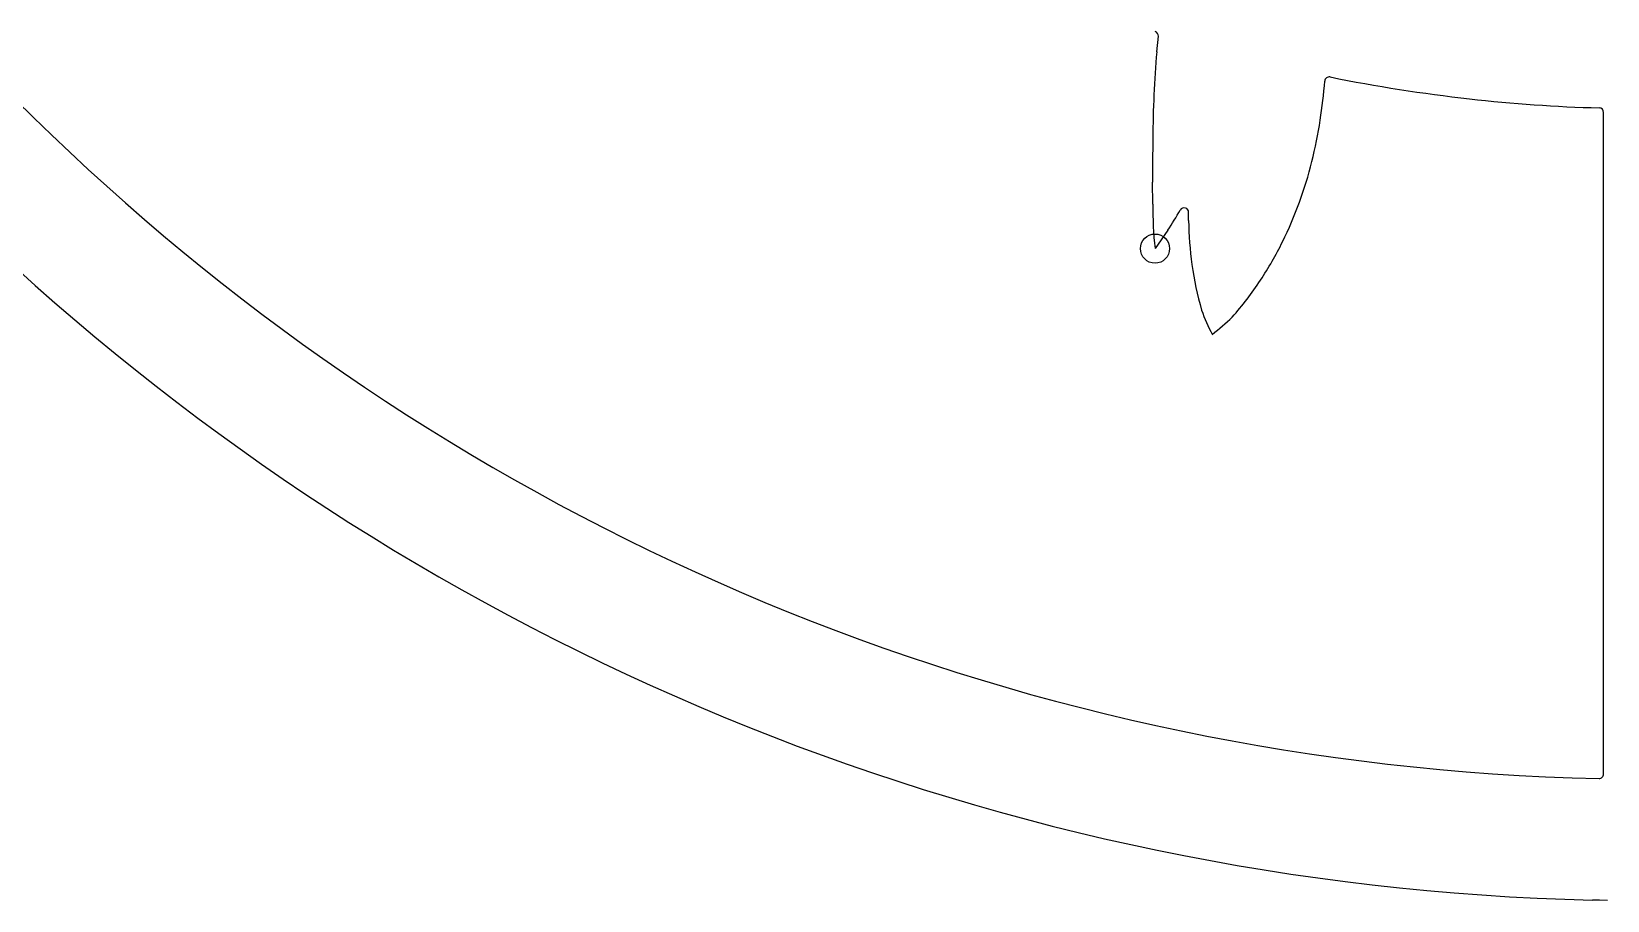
# Model space of a CAD drawing. Header units: millimetres. Extents: x -135 to 135, y -135 to 135.
# Drawn here: x -89.9 to -2.5, y -135 to -86.8 of the extents above; entities that cross this region are included whole.
import ezdxf

# ---------------------------------------------------------------- set-up
doc = ezdxf.new("R2010")
doc.units = ezdxf.units.MM
for name, color, linetype in [('CUT_INNER', 6, 'Continuous'), ('CUT_OUTER', 1, 'Continuous'), ('ENGRAVE', 7, 'Continuous')]:
    doc.layers.add(name, color=color, linetype=linetype)

msp = doc.modelspace()

# ---------------------------------------------------------------- linework, layer by layer
at = {"layer": 'CUT_INNER'}
for points in [[(-27.499, -87.888), (-27.408, -87.035)], [(-2.7, -127.966), (-2.7, -91.257)], [(-27.715, -96.348), (-27.725, -95.13)], [(-25.732, -97.252), (-25.727, -96.806)], [(-26.88, -97.796), (-27.59, -98.81), (-27.593, -98.814)]]:
    msp.add_lwpolyline(points, dxfattribs=at)
for centre, radius, start, end in [((-0.001, 0), 128.249, 187.383, 268.67995), ((-27.657, -87.008), 0.25, 353.93148, 72.20339), ((22.065, -92.322), 49.762, 174.8881, 177.64794), ((-46.89, -87.284), 28.802, 351.20787, 355.55527), ((-17.926, -89.539), 0.25, 79.83051, 174.55932), ((-0.187, -1.391), 89.665, 258.6183, 263.62525), ((51.871, -93.557), 79.594, 177.63979, 179.38029), ((-0.834, -9.301), 81.733, 263.46028, 268.52423), ((-43.652, -87.818), 25.52, 346.00686, 351.28248), ((-2.95, -91.257), 0.25, 360, 87.45763), ((119.001, -94.345), 146.728, 179.35617, 180.30633), ((-40.82, -88.516), 22.603, 340.01498, 345.98647), ((-7.134, -96.571), 20.582, 179.37725, 186.25591), ((-78.91, -65.074), 61.465, 327.83331, 329.06029), ((-25.977, -96.803), 0.25, 359.37146, 149.02287), ((-39.636, -88.939), 21.346, 333.58346, 339.99624), ((-5.138, -96.906), 20.597, 180.96327, 187.79933), ((-38.962, -89.277), 20.592, 326.75353, 333.5936), ((-8.959, -97.494), 16.732, 187.58093, 196.43757), ((-35.762, -91.451), 16.723, 318.1194, 326.97071), ((-16.742, -99.388), 8.739, 198.96352, 208.58149), ((-35.192, -89.958), 17.361, 308.36811, 313.18826), ((-2.95, -127.966), 0.25, 268.76953, 360)]:
    msp.add_arc(centre, radius, start, end, dxfattribs=at)
at = {"layer": 'CUT_OUTER'}
msp.add_lwpolyline([(-2.485, -134.977), (-2.934, -134.968), (-3.312, -134.959)], dxfattribs=at)
msp.add_arc((0, 0), 135, 188.08626, 268.59408, dxfattribs=at)
at = {"layer": 'ENGRAVE'}
msp.add_circle((-27.594, -98.815), 0.81, dxfattribs=at)

doc.saveas('drawing.dxf')
